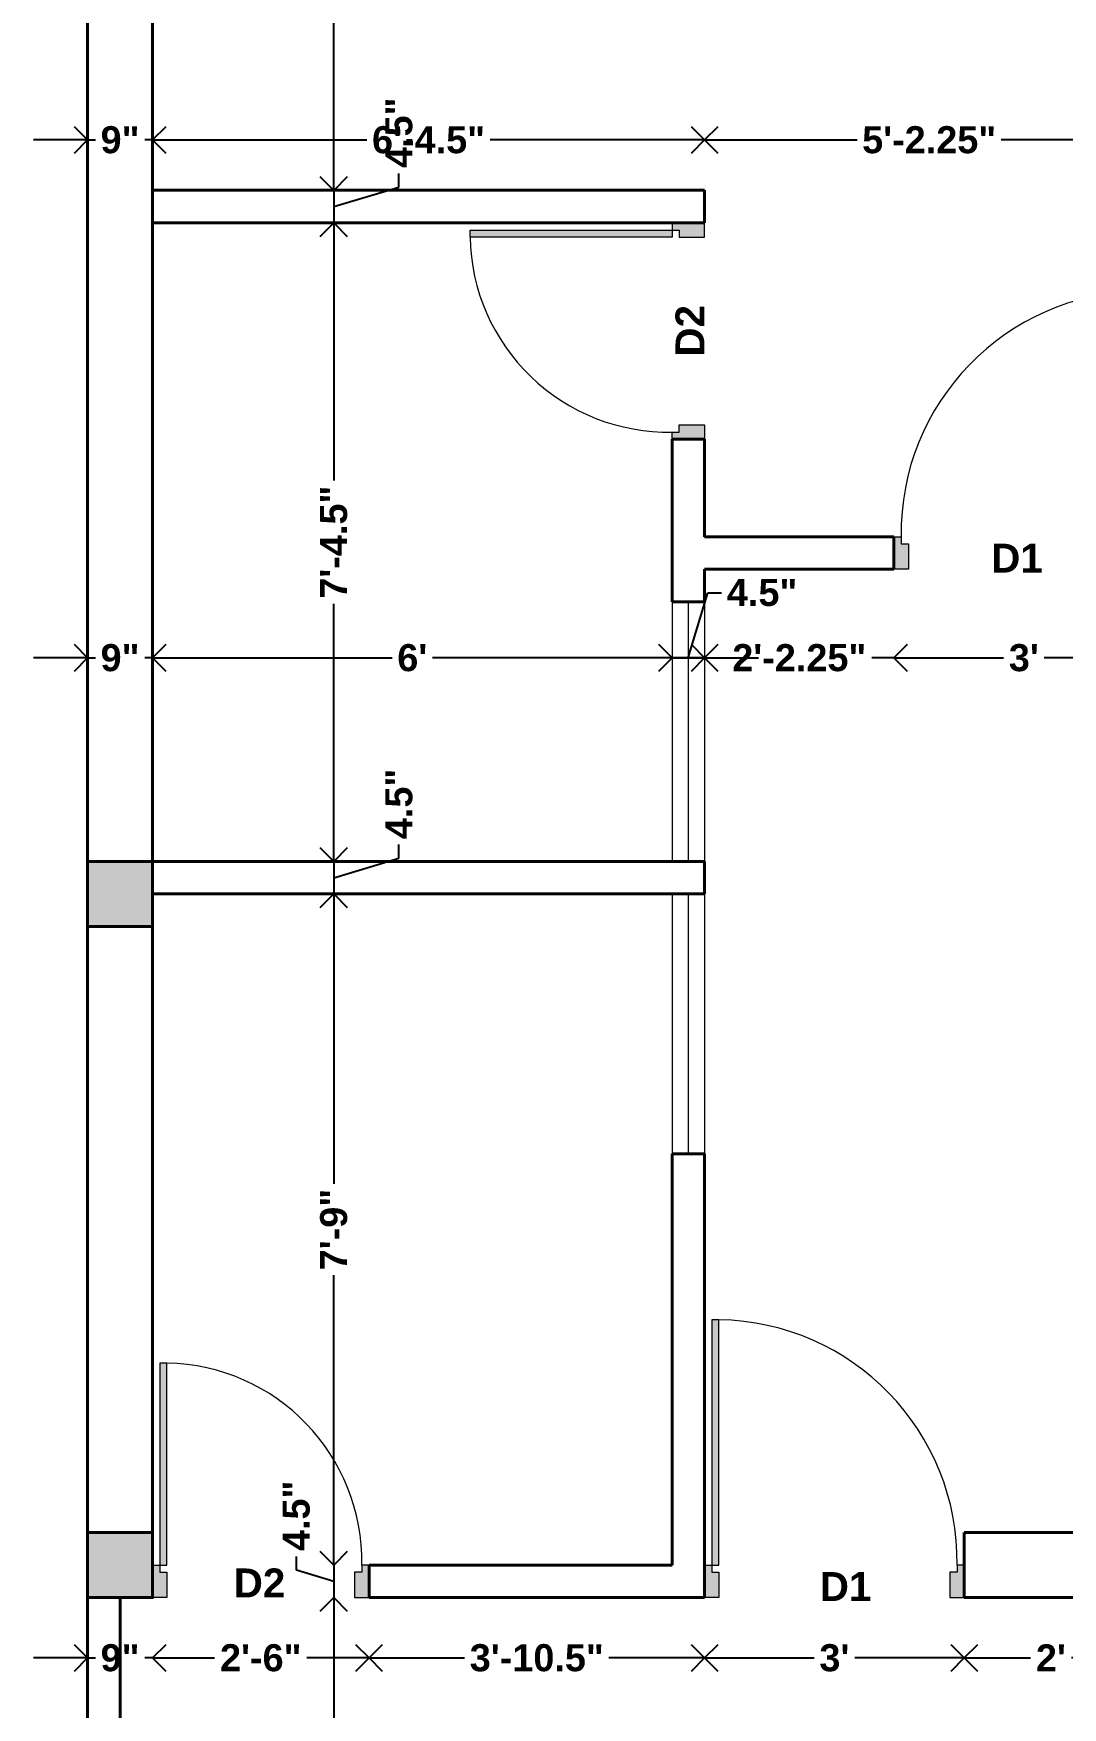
# Model space of a CAD drawing. Header units: inches. Extents: x 1457 to 6508, y 1058 to 4458.
# Drawn here: x 2292.9 to 2435.5, y 2806 to 3038 of the extents above; entities that cross this region are included whole.
import ezdxf

# ---------------------------------------------------------------- set-up
doc = ezdxf.new("R2010")
doc.units = ezdxf.units.IN
for name, color, linetype, lineweight in [('1.COLUMN', 1, 'Continuous', 40), ('DOOR', 3, 'Continuous', 18), ('WALL', 2, 'Continuous', 40), ('WALL DIMENSION', 6, 'Continuous', 13), ('WINDOW', 4, 'Continuous', 18)]:
    doc.layers.add(name, color=color, linetype=linetype, lineweight=lineweight)
doc.styles.get("Standard").update_dxf_attribs({"font": 'arialbd.ttf'})
doc.dimstyles.new('WALL DIMENSION', dxfattribs={"dimscale": 1.5, "dimtxt": 2.5, "dimasz": 2.5, "dimexe": 1.25, "dimexo": 0.625, "dimtad": 0, "dimlunit": 3, "dimtxsty": 'Standard', "dimblk": 'OPEN90', "dimcen": 2.5, "dimse1": 1, "dimse2": 1, "dimclrd": 1, "dimclrt": 3, "dimadec": 0, "dimazin": 0, "dimtfac": 1, "dimtmove": 0, "dimatfit": 3, "dimfxl": 0, "dimarcsym": 0})

# ---------------------------------------------------------------- blocks, each defined once
blk = doc.blocks.new('_Open90')
at = {"color": 0, "linetype": 'ByBlock', "lineweight": -2}
for p, q in [((0, 0), (-1, 0)), ((-0.5, 0.5), (0, 0)), ((0, 0), (-0.5, -0.5))]:
    blk.add_line(p, q, dxfattribs=at)
blk = doc.blocks.new('*D79')
at = {"layer": 'Defpoints', "color": 0}
for p in [(2309.39, 2951.48), (2300.39, 2946.73), (2309.39, 2946.73)]:
    blk.add_point(p, dxfattribs=at)
at = {"layer": 'WALL DIMENSION', "color": 1, "lineweight": -2}
for p, q in [((2296.64, 2951.48), (2292.89, 2951.48)), ((2300.39, 2951.48), (2301.47, 2951.48)), ((2309.39, 2951.48), (2308.31, 2951.48)), ((2313.14, 2951.48), (2316.89, 2951.48))]:
    blk.add_line(p, q, dxfattribs=at)
at = {"layer": 'WALL DIMENSION', "color": 1, "lineweight": -2, "xscale": 3.75, "yscale": 3.75, "zscale": 3.75}
blk.add_blockref('_Open90', (2300.39, 2951.48), dxfattribs=at)
at = {"layer": 'WALL DIMENSION', "color": 1, "lineweight": -2, "xscale": 3.75, "yscale": 3.75, "zscale": 3.75, "rotation": 180}
blk.add_blockref('_Open90', (2309.39, 2951.48), dxfattribs=at)
at = {"layer": 'WALL DIMENSION', "color": 3, "insert": (2304.89, 2951.48), "char_height": 3.75, "attachment_point": 5}
blk.add_mtext('9"', dxfattribs=at)
blk = doc.blocks.new('*D80')
at = {"layer": 'Defpoints', "color": 0}
for p in [(2381.39, 2951.48), (2381.39, 2951.48), (2309.39, 2946.73)]:
    blk.add_point(p, dxfattribs=at)
at = {"layer": 'WALL DIMENSION', "color": 1, "lineweight": -2}
for p, q in [((2313.14, 2951.48), (2342.6, 2951.48)), ((2377.64, 2951.48), (2348.18, 2951.48))]:
    blk.add_line(p, q, dxfattribs=at)
at = {"layer": 'WALL DIMENSION', "color": 1, "lineweight": -2, "xscale": 3.75, "yscale": 3.75, "zscale": 3.75, "rotation": 180}
blk.add_blockref('_Open90', (2309.39, 2951.48), dxfattribs=at)
at = {"layer": 'WALL DIMENSION', "color": 1, "lineweight": -2, "xscale": 3.75, "yscale": 3.75, "zscale": 3.75}
blk.add_blockref('_Open90', (2381.39, 2951.48), dxfattribs=at)
at = {"layer": 'WALL DIMENSION', "color": 3, "insert": (2345.39, 2951.48), "char_height": 3.75, "attachment_point": 5}
blk.add_mtext("6'", dxfattribs=at)
blk = doc.blocks.new('*D81')
at = {"layer": 'Defpoints', "color": 0}
for p in [(2381.39, 2951.48), (2385.89, 2951.48), (2385.89, 2951.48)]:
    blk.add_point(p, dxfattribs=at)
at = {"layer": 'WALL DIMENSION', "color": 1, "lineweight": -2}
for p, q in [((2383.64, 2951.48), (2386.35, 2960.51)), ((2386.35, 2960.51), (2388.22, 2960.51)), ((2377.64, 2951.48), (2373.89, 2951.48)), ((2381.39, 2951.48), (2385.89, 2951.48)), ((2381.39, 2951.48), (2385.89, 2951.48)), ((2389.64, 2951.48), (2393.39, 2951.48))]:
    blk.add_line(p, q, dxfattribs=at)
at = {"layer": 'WALL DIMENSION', "color": 1, "lineweight": -2, "xscale": 3.75, "yscale": 3.75, "zscale": 3.75}
blk.add_blockref('_Open90', (2381.39, 2951.48), dxfattribs=at)
at = {"layer": 'WALL DIMENSION', "color": 1, "lineweight": -2, "xscale": 3.75, "yscale": 3.75, "zscale": 3.75, "rotation": 180}
blk.add_blockref('_Open90', (2385.89, 2951.48), dxfattribs=at)
at = {"layer": 'WALL DIMENSION', "color": 3, "insert": (2393.87, 2960.51), "char_height": 3.75, "attachment_point": 5}
blk.add_mtext('4.5"', dxfattribs=at)
blk = doc.blocks.new('*D49')
at = {"layer": 'Defpoints', "color": 0}
for p in [(2412.14, 2963.76), (2385.89, 2951.48), (2412.14, 2951.48)]:
    blk.add_point(p, dxfattribs=at)
at = {"layer": 'WALL DIMENSION', "color": 1, "lineweight": -2}
for p, q in [((2382.14, 2951.48), (2378.39, 2951.48)), ((2385.89, 2951.48), (2388.98, 2951.48)), ((2412.14, 2951.48), (2409.05, 2951.48)), ((2415.89, 2951.48), (2419.64, 2951.48))]:
    blk.add_line(p, q, dxfattribs=at)
at = {"layer": 'WALL DIMENSION', "color": 1, "lineweight": -2, "xscale": 3.75, "yscale": 3.75, "zscale": 3.75}
blk.add_blockref('_Open90', (2385.89, 2951.48), dxfattribs=at)
at = {"layer": 'WALL DIMENSION', "color": 1, "lineweight": -2, "xscale": 3.75, "yscale": 3.75, "zscale": 3.75, "rotation": 180}
blk.add_blockref('_Open90', (2412.14, 2951.48), dxfattribs=at)
at = {"layer": 'WALL DIMENSION', "color": 3, "insert": (2399.02, 2951.48), "char_height": 3.75, "attachment_point": 5}
blk.add_mtext('2\'-2.25"', dxfattribs=at)
blk = doc.blocks.new('*D50')
at = {"layer": 'Defpoints', "color": 0}
for p in [(2412.14, 2963.76), (2448.14, 2963.76), (2448.14, 2951.48)]:
    blk.add_point(p, dxfattribs=at)
at = {"layer": 'WALL DIMENSION', "color": 1, "lineweight": -2}
for p, q in [((2415.89, 2951.48), (2427.34, 2951.48)), ((2444.39, 2951.48), (2432.95, 2951.48))]:
    blk.add_line(p, q, dxfattribs=at)
at = {"layer": 'WALL DIMENSION', "color": 1, "lineweight": -2, "xscale": 3.75, "yscale": 3.75, "zscale": 3.75, "rotation": 180}
blk.add_blockref('_Open90', (2412.14, 2951.48), dxfattribs=at)
at = {"layer": 'WALL DIMENSION', "color": 1, "lineweight": -2, "xscale": 3.75, "yscale": 3.75, "zscale": 3.75}
blk.add_blockref('_Open90', (2448.14, 2951.48), dxfattribs=at)
at = {"layer": 'WALL DIMENSION', "color": 3, "insert": (2430.14, 2951.48), "char_height": 3.75, "attachment_point": 5}
blk.add_mtext("3'", dxfattribs=at)
blk = doc.blocks.new('*D62')
at = {"layer": 'Defpoints', "color": 0}
for p in [(2309.39, 3023.25), (2300.39, 3020.39), (2309.39, 3020.39)]:
    blk.add_point(p, dxfattribs=at)
at = {"layer": 'WALL DIMENSION', "color": 1, "lineweight": -2}
for p, q in [((2296.64, 3023.25), (2292.89, 3023.25)), ((2300.39, 3023.25), (2301.47, 3023.25)), ((2309.39, 3023.25), (2308.31, 3023.25)), ((2313.14, 3023.25), (2316.89, 3023.25))]:
    blk.add_line(p, q, dxfattribs=at)
at = {"layer": 'WALL DIMENSION', "color": 1, "lineweight": -2, "xscale": 3.75, "yscale": 3.75, "zscale": 3.75}
blk.add_blockref('_Open90', (2300.39, 3023.25), dxfattribs=at)
at = {"layer": 'WALL DIMENSION', "color": 1, "lineweight": -2, "xscale": 3.75, "yscale": 3.75, "zscale": 3.75, "rotation": 180}
blk.add_blockref('_Open90', (2309.39, 3023.25), dxfattribs=at)
at = {"layer": 'WALL DIMENSION', "color": 3, "insert": (2304.89, 3023.25), "char_height": 3.75, "attachment_point": 5}
blk.add_mtext('9"', dxfattribs=at)
blk = doc.blocks.new('*D63')
at = {"layer": 'Defpoints', "color": 0}
for p in [(2385.89, 3023.25), (2309.39, 3020.39), (2385.89, 3016.26)]:
    blk.add_point(p, dxfattribs=at)
at = {"layer": 'WALL DIMENSION', "color": 1, "lineweight": -2}
for p, q in [((2313.14, 3023.25), (2339.11, 3023.25)), ((2382.14, 3023.25), (2356.17, 3023.25))]:
    blk.add_line(p, q, dxfattribs=at)
at = {"layer": 'WALL DIMENSION', "color": 1, "lineweight": -2, "xscale": 3.75, "yscale": 3.75, "zscale": 3.75, "rotation": 180}
blk.add_blockref('_Open90', (2309.39, 3023.25), dxfattribs=at)
at = {"layer": 'WALL DIMENSION', "color": 1, "lineweight": -2, "xscale": 3.75, "yscale": 3.75, "zscale": 3.75}
blk.add_blockref('_Open90', (2385.89, 3023.25), dxfattribs=at)
at = {"layer": 'WALL DIMENSION', "color": 3, "insert": (2347.64, 3023.25), "char_height": 3.75, "attachment_point": 5}
blk.add_mtext('6\'-4.5"', dxfattribs=at)
blk = doc.blocks.new('*D161')
at = {"layer": 'Defpoints', "color": 0}
for p in [(2448.14, 3023.25), (2385.89, 3016.26), (2448.14, 3014.68)]:
    blk.add_point(p, dxfattribs=at)
at = {"layer": 'WALL DIMENSION', "color": 1, "lineweight": -2}
for p, q in [((2389.64, 3023.25), (2407.03, 3023.25)), ((2444.39, 3023.25), (2427, 3023.25))]:
    blk.add_line(p, q, dxfattribs=at)
at = {"layer": 'WALL DIMENSION', "color": 1, "lineweight": -2, "xscale": 3.75, "yscale": 3.75, "zscale": 3.75, "rotation": 180}
blk.add_blockref('_Open90', (2385.89, 3023.25), dxfattribs=at)
at = {"layer": 'WALL DIMENSION', "color": 1, "lineweight": -2, "xscale": 3.75, "yscale": 3.75, "zscale": 3.75}
blk.add_blockref('_Open90', (2448.14, 3023.25), dxfattribs=at)
at = {"layer": 'WALL DIMENSION', "color": 3, "insert": (2417.02, 3023.25), "char_height": 3.75, "attachment_point": 5}
blk.add_mtext('5\'-2.25"', dxfattribs=at)
blk = doc.blocks.new('*D21')
at = {"layer": 'Defpoints', "color": 0}
for p in [(2300.39, 2821.26), (2309.39, 2821.26), (2309.39, 2812.9)]:
    blk.add_point(p, dxfattribs=at)
at = {"layer": 'WALL DIMENSION', "color": 1, "lineweight": -2}
for p, q in [((2296.64, 2812.9), (2292.89, 2812.9)), ((2300.39, 2812.9), (2301.47, 2812.9)), ((2309.39, 2812.9), (2308.31, 2812.9)), ((2313.14, 2812.9), (2316.89, 2812.9))]:
    blk.add_line(p, q, dxfattribs=at)
at = {"layer": 'WALL DIMENSION', "color": 1, "lineweight": -2, "xscale": 3.75, "yscale": 3.75, "zscale": 3.75}
blk.add_blockref('_Open90', (2300.39, 2812.9), dxfattribs=at)
at = {"layer": 'WALL DIMENSION', "color": 1, "lineweight": -2, "xscale": 3.75, "yscale": 3.75, "zscale": 3.75, "rotation": 180}
blk.add_blockref('_Open90', (2309.39, 2812.9), dxfattribs=at)
at = {"layer": 'WALL DIMENSION', "color": 3, "insert": (2304.89, 2812.9), "char_height": 3.75, "attachment_point": 5}
blk.add_mtext('9"', dxfattribs=at)
blk = doc.blocks.new('*D22')
at = {"layer": 'Defpoints', "color": 0}
for p in [(2309.39, 2821.26), (2339.39, 2821.26), (2339.39, 2812.9)]:
    blk.add_point(p, dxfattribs=at)
at = {"layer": 'WALL DIMENSION', "color": 1, "lineweight": -2}
for p, q in [((2313.14, 2812.9), (2318, 2812.9)), ((2335.64, 2812.9), (2330.78, 2812.9))]:
    blk.add_line(p, q, dxfattribs=at)
at = {"layer": 'WALL DIMENSION', "color": 1, "lineweight": -2, "xscale": 3.75, "yscale": 3.75, "zscale": 3.75, "rotation": 180}
blk.add_blockref('_Open90', (2309.39, 2812.9), dxfattribs=at)
at = {"layer": 'WALL DIMENSION', "color": 1, "lineweight": -2, "xscale": 3.75, "yscale": 3.75, "zscale": 3.75}
blk.add_blockref('_Open90', (2339.39, 2812.9), dxfattribs=at)
at = {"layer": 'WALL DIMENSION', "color": 3, "insert": (2324.39, 2812.9), "char_height": 3.75, "attachment_point": 5}
blk.add_mtext('2\'-6"', dxfattribs=at)
blk = doc.blocks.new('*D23')
at = {"layer": 'Defpoints', "color": 0}
for p in [(2339.39, 2821.26), (2385.89, 2821.26), (2385.89, 2812.9)]:
    blk.add_point(p, dxfattribs=at)
at = {"layer": 'WALL DIMENSION', "color": 1, "lineweight": -2}
for p, q in [((2343.14, 2812.9), (2352.64, 2812.9)), ((2382.14, 2812.9), (2372.64, 2812.9))]:
    blk.add_line(p, q, dxfattribs=at)
at = {"layer": 'WALL DIMENSION', "color": 1, "lineweight": -2, "xscale": 3.75, "yscale": 3.75, "zscale": 3.75, "rotation": 180}
blk.add_blockref('_Open90', (2339.39, 2812.9), dxfattribs=at)
at = {"layer": 'WALL DIMENSION', "color": 1, "lineweight": -2, "xscale": 3.75, "yscale": 3.75, "zscale": 3.75}
blk.add_blockref('_Open90', (2385.89, 2812.9), dxfattribs=at)
at = {"layer": 'WALL DIMENSION', "color": 3, "insert": (2362.64, 2812.9), "char_height": 3.75, "attachment_point": 5}
blk.add_mtext('3\'-10.5"', dxfattribs=at)
blk = doc.blocks.new('*D24')
at = {"layer": 'Defpoints', "color": 0}
for p in [(2385.89, 2821.26), (2421.89, 2821.26), (2421.89, 2812.9)]:
    blk.add_point(p, dxfattribs=at)
at = {"layer": 'WALL DIMENSION', "color": 1, "lineweight": -2}
for p, q in [((2389.64, 2812.9), (2401.09, 2812.9)), ((2418.14, 2812.9), (2406.7, 2812.9))]:
    blk.add_line(p, q, dxfattribs=at)
at = {"layer": 'WALL DIMENSION', "color": 1, "lineweight": -2, "xscale": 3.75, "yscale": 3.75, "zscale": 3.75, "rotation": 180}
blk.add_blockref('_Open90', (2385.89, 2812.9), dxfattribs=at)
at = {"layer": 'WALL DIMENSION', "color": 1, "lineweight": -2, "xscale": 3.75, "yscale": 3.75, "zscale": 3.75}
blk.add_blockref('_Open90', (2421.89, 2812.9), dxfattribs=at)
at = {"layer": 'WALL DIMENSION', "color": 3, "insert": (2403.89, 2812.9), "char_height": 3.75, "attachment_point": 5}
blk.add_mtext("3'", dxfattribs=at)
blk = doc.blocks.new('*D25')
at = {"layer": 'Defpoints', "color": 0}
for p in [(2421.89, 2821.26), (2445.89, 2821.26), (2445.89, 2812.9)]:
    blk.add_point(p, dxfattribs=at)
at = {"layer": 'WALL DIMENSION', "color": 1, "lineweight": -2}
for p, q in [((2425.64, 2812.9), (2431.05, 2812.9)), ((2442.14, 2812.9), (2436.73, 2812.9))]:
    blk.add_line(p, q, dxfattribs=at)
at = {"layer": 'WALL DIMENSION', "color": 1, "lineweight": -2, "xscale": 3.75, "yscale": 3.75, "zscale": 3.75, "rotation": 180}
blk.add_blockref('_Open90', (2421.89, 2812.9), dxfattribs=at)
at = {"layer": 'WALL DIMENSION', "color": 1, "lineweight": -2, "xscale": 3.75, "yscale": 3.75, "zscale": 3.75}
blk.add_blockref('_Open90', (2445.89, 2812.9), dxfattribs=at)
at = {"layer": 'WALL DIMENSION', "color": 3, "insert": (2433.89, 2812.9), "char_height": 3.75, "attachment_point": 5}
blk.add_mtext("2'", dxfattribs=at)
blk = doc.blocks.new('*D157')
at = {"layer": 'Defpoints', "color": 0}
for p in [(2335.46, 3148.26), (2334.51, 3016.26), (2334.51, 3016.26)]:
    blk.add_point(p, dxfattribs=at)
at = {"layer": 'WALL DIMENSION', "color": 1, "lineweight": -2}
for p, q in [((2334.51, 3144.51), (2334.51, 3086.42)), ((2334.51, 3020.01), (2334.51, 3078.11))]:
    blk.add_line(p, q, dxfattribs=at)
at = {"layer": 'WALL DIMENSION', "color": 1, "lineweight": -2, "xscale": 3.75, "yscale": 3.75, "zscale": 3.75}
for p, rotation in [((2334.51, 3148.26), 90), ((2334.51, 3016.26), 270)]:
    blk.add_blockref('_Open90', p, dxfattribs=dict(at, rotation=rotation))
at = {"layer": 'WALL DIMENSION', "color": 3, "insert": (2334.51, 3082.26), "char_height": 3.75, "attachment_point": 5, "rotation": 90}
blk.add_mtext("11'", dxfattribs=at)
blk = doc.blocks.new('*D158')
at = {"layer": 'Defpoints', "color": 0}
for p in [(2334.51, 3016.26), (2334.51, 3011.76), (2334.51, 3011.76)]:
    blk.add_point(p, dxfattribs=at)
at = {"layer": 'WALL DIMENSION', "color": 1, "lineweight": -2}
for p, q in [((2334.51, 3020.01), (2334.51, 3023.76)), ((2343.54, 3016.72), (2343.54, 3018.6)), ((2334.51, 3014.01), (2343.54, 3016.72)), ((2334.51, 3016.26), (2334.51, 3011.76)), ((2334.51, 3016.26), (2334.51, 3011.76)), ((2334.51, 3008.01), (2334.51, 3004.26))]:
    blk.add_line(p, q, dxfattribs=at)
at = {"layer": 'WALL DIMENSION', "color": 1, "lineweight": -2, "xscale": 3.75, "yscale": 3.75, "zscale": 3.75}
for p, rotation in [((2334.51, 3016.26), 270), ((2334.51, 3011.76), 90)]:
    blk.add_blockref('_Open90', p, dxfattribs=dict(at, rotation=rotation))
at = {"layer": 'WALL DIMENSION', "color": 3, "insert": (2343.54, 3024.24), "char_height": 3.75, "attachment_point": 5, "rotation": 90}
blk.add_mtext('4.5"', dxfattribs=at)
blk = doc.blocks.new('*D159')
at = {"layer": 'Defpoints', "color": 0}
for p in [(2334.51, 3011.76), (2334.51, 2923.26), (2334.51, 2923.26)]:
    blk.add_point(p, dxfattribs=at)
at = {"layer": 'WALL DIMENSION', "color": 1, "lineweight": -2}
for p, q in [((2334.51, 3008.01), (2334.51, 2976.04)), ((2334.51, 2927.01), (2334.51, 2958.98))]:
    blk.add_line(p, q, dxfattribs=at)
at = {"layer": 'WALL DIMENSION', "color": 1, "lineweight": -2, "xscale": 3.75, "yscale": 3.75, "zscale": 3.75}
for p, rotation in [((2334.51, 3011.76), 90), ((2334.51, 2923.26), 270)]:
    blk.add_blockref('_Open90', p, dxfattribs=dict(at, rotation=rotation))
at = {"layer": 'WALL DIMENSION', "color": 3, "insert": (2334.51, 2967.51), "char_height": 3.75, "attachment_point": 5, "rotation": 90}
blk.add_mtext('7\'-4.5"', dxfattribs=at)
blk = doc.blocks.new('*D160')
at = {"layer": 'Defpoints', "color": 0}
for p in [(2334.51, 2923.26), (2334.51, 2918.76), (2334.51, 2918.76)]:
    blk.add_point(p, dxfattribs=at)
at = {"layer": 'WALL DIMENSION', "color": 1, "lineweight": -2}
for p, q in [((2334.51, 2927.01), (2334.51, 2930.76)), ((2343.54, 2923.72), (2343.54, 2925.6)), ((2334.51, 2921.01), (2343.54, 2923.72)), ((2334.51, 2923.26), (2334.51, 2918.76)), ((2334.51, 2923.26), (2334.51, 2918.76)), ((2334.51, 2915.01), (2334.51, 2911.26))]:
    blk.add_line(p, q, dxfattribs=at)
at = {"layer": 'WALL DIMENSION', "color": 1, "lineweight": -2, "xscale": 3.75, "yscale": 3.75, "zscale": 3.75}
for p, rotation in [((2334.51, 2923.26), 270), ((2334.51, 2918.76), 90)]:
    blk.add_blockref('_Open90', p, dxfattribs=dict(at, rotation=rotation))
at = {"layer": 'WALL DIMENSION', "color": 3, "insert": (2343.54, 2931.24), "char_height": 3.75, "attachment_point": 5, "rotation": 90}
blk.add_mtext('4.5"', dxfattribs=at)
blk = doc.blocks.new('*D147')
at = {"layer": 'Defpoints', "color": 0}
for p in [(2334.51, 2918.76), (2334.51, 2825.76), (2344.84, 2825.76)]:
    blk.add_point(p, dxfattribs=at)
at = {"layer": 'WALL DIMENSION', "color": 1, "lineweight": -2}
for p, q in [((2334.51, 2915.01), (2334.51, 2878.61)), ((2334.51, 2829.51), (2334.51, 2865.92))]:
    blk.add_line(p, q, dxfattribs=at)
at = {"layer": 'WALL DIMENSION', "color": 1, "lineweight": -2, "xscale": 3.75, "yscale": 3.75, "zscale": 3.75}
for p, rotation in [((2334.51, 2918.76), 90), ((2334.51, 2825.76), 270)]:
    blk.add_blockref('_Open90', p, dxfattribs=dict(at, rotation=rotation))
at = {"layer": 'WALL DIMENSION', "color": 3, "insert": (2334.51, 2872.26), "char_height": 3.75, "attachment_point": 5, "rotation": 90}
blk.add_mtext('7\'-9"', dxfattribs=at)
blk = doc.blocks.new('*D148')
at = {"layer": 'Defpoints', "color": 0}
for p in [(2344.84, 2825.76), (2334.51, 2821.26), (2344.84, 2821.26)]:
    blk.add_point(p, dxfattribs=at)
at = {"layer": 'WALL DIMENSION', "color": 1, "lineweight": -2}
for p, q in [((2334.51, 2829.51), (2334.51, 2833.26)), ((2329.32, 2825.07), (2329.32, 2826.95)), ((2334.51, 2825.76), (2334.51, 2821.26)), ((2334.51, 2825.76), (2334.51, 2821.26)), ((2334.51, 2823.51), (2329.32, 2825.07)), ((2334.51, 2817.51), (2334.51, 2813.76))]:
    blk.add_line(p, q, dxfattribs=at)
at = {"layer": 'WALL DIMENSION', "color": 1, "lineweight": -2, "xscale": 3.75, "yscale": 3.75, "zscale": 3.75}
for p, rotation in [((2334.51, 2825.76), 270), ((2334.51, 2821.26), 90)]:
    blk.add_blockref('_Open90', p, dxfattribs=dict(at, rotation=rotation))
at = {"layer": 'WALL DIMENSION', "color": 3, "insert": (2329.32, 2832.59), "char_height": 3.75, "attachment_point": 5, "rotation": 90}
blk.add_mtext('4.5"', dxfattribs=at)
blk = doc.blocks.new('*D149')
at = {"layer": 'Defpoints', "color": 0}
for p in [(2344.84, 2821.26), (2334.51, 2636.76), (2341.61, 2636.76)]:
    blk.add_point(p, dxfattribs=at)
at = {"layer": 'WALL DIMENSION', "color": 1, "lineweight": -2}
for p, q in [((2334.51, 2817.51), (2334.51, 2738.9)), ((2334.51, 2640.51), (2334.51, 2719.12))]:
    blk.add_line(p, q, dxfattribs=at)
at = {"layer": 'WALL DIMENSION', "color": 1, "lineweight": -2, "xscale": 3.75, "yscale": 3.75, "zscale": 3.75}
for p, rotation in [((2334.51, 2821.26), 90), ((2334.51, 2636.76), 270)]:
    blk.add_blockref('_Open90', p, dxfattribs=dict(at, rotation=rotation))
at = {"layer": 'WALL DIMENSION', "color": 3, "insert": (2334.51, 2729.01), "char_height": 3.75, "attachment_point": 5, "rotation": 90}
blk.add_mtext('15\'-4.5"', dxfattribs=at)

msp = doc.modelspace()

# ---------------------------------------------------------------- hatches: boundary and pattern name
at = {"layer": '1.COLUMN'}
h = msp.add_hatch(color=256, dxfattribs=at)
h.dxf.hatch_style = 1
h.paths.add_polyline_path([(2309.3913, 2923.2629), (2300.3913, 2923.2629), (2300.3913, 2914.2629), (2309.3913, 2914.2629)])
h = msp.add_hatch(color=256, dxfattribs=at)
h.dxf.hatch_style = 1
h.paths.add_polyline_path([(2309.3913, 2830.2629), (2300.3913, 2830.2629), (2300.3913, 2821.2629), (2309.3913, 2821.2629)])
at = {"layer": 'DOOR'}
h = msp.add_hatch(color=256, dxfattribs=at)
h.dxf.hatch_style = 1
h.paths.add_polyline_path([(2353.3913, 3009.7629), (2353.3913, 3010.7629), (2381.3913, 3010.7629), (2381.3913, 3009.7629)])
h.paths.add_polyline_path([(2382.3913, 3009.7629), (2382.3913, 3010.7629), (2381.3913, 3010.7629), (2381.3913, 3011.7629), (2385.8913, 3011.7629), (2385.8913, 3009.7629)])
h.paths.add_polyline_path([(2381.3913, 2981.7629), (2381.3913, 2982.7629), (2382.3913, 2982.7629), (2382.3913, 2983.7629), (2385.8913, 2983.7629), (2385.8913, 2981.7629)])
h = msp.add_hatch(color=256, dxfattribs=at)
h.dxf.hatch_style = 1
h.paths.add_polyline_path([(2446.1413, 3002.2629), (2447.1413, 3002.2629), (2447.1413, 2968.2629), (2446.1413, 2968.2629)])
h.paths.add_polyline_path([(2446.1413, 2967.2629), (2447.1413, 2967.2629), (2447.1413, 2968.2629), (2448.1413, 2968.2629), (2448.1413, 2963.7629), (2446.1413, 2963.7629)])
h.paths.add_polyline_path([(2412.1413, 2968.2629), (2413.1413, 2968.2629), (2413.1413, 2967.2629), (2414.1413, 2967.2629), (2414.1413, 2963.7629), (2412.1413, 2963.7629)])
h = msp.add_hatch(color=256, dxfattribs=at)
h.dxf.hatch_style = 1
h.paths.add_polyline_path([(2387.8913, 2859.7629), (2386.8913, 2859.7629), (2386.8913, 2825.7629), (2387.8913, 2825.7629)])
h.paths.add_polyline_path([(2387.8913, 2824.7629), (2386.8913, 2824.7629), (2386.8913, 2825.7629), (2385.8913, 2825.7629), (2385.8913, 2821.2629), (2387.8913, 2821.2629)])
h.paths.add_polyline_path([(2421.8913, 2825.7629), (2420.8913, 2825.7629), (2420.8913, 2824.7629), (2419.8913, 2824.7629), (2419.8913, 2821.2629), (2421.8913, 2821.2629)])
h = msp.add_hatch(color=256, dxfattribs=at)
h.dxf.hatch_style = 1
h.paths.add_polyline_path([(2311.3913, 2853.7629), (2310.3913, 2853.7629), (2310.3913, 2825.7629), (2311.3913, 2825.7629)])
h.paths.add_polyline_path([(2311.3913, 2824.7629), (2310.3913, 2824.7629), (2310.3913, 2825.7629), (2309.3913, 2825.7629), (2309.3913, 2821.2629), (2311.3913, 2821.2629)])
h.paths.add_polyline_path([(2339.3913, 2825.7629), (2338.3913, 2825.7629), (2338.3913, 2824.7629), (2337.3913, 2824.7629), (2337.3913, 2821.2629), (2339.3913, 2821.2629)])

# ---------------------------------------------------------------- linework, layer by layer
at = {"layer": '1.COLUMN'}
for points in [[(2300.3913, 2914.2629), (2309.3913, 2914.2629), (2309.3913, 2923.2629), (2300.3913, 2923.2629)], [(2300.3913, 2821.2629), (2309.3913, 2821.2629), (2309.3913, 2830.2629), (2300.3913, 2830.2629)]]:
    msp.add_lwpolyline(points, close=True, dxfattribs=at)
at = {"layer": 'DOOR'}
for p, q in [((2385.8913, 3011.7629), (2381.3913, 3011.7629)), ((2381.3913, 3011.7629), (2381.3913, 3010.7629)), ((2385.8913, 3009.7629), (2385.8913, 3011.7629)), ((2381.3913, 3010.7629), (2382.3913, 3010.7629)), ((2382.3913, 3010.7629), (2382.3913, 3009.7629)), ((2382.3913, 3009.7629), (2385.8913, 3009.7629)), ((2382.3913, 2982.7629), (2382.3913, 2983.7629)), ((2382.3913, 2983.7629), (2385.8913, 2983.7629)), ((2385.8913, 2983.7629), (2385.8913, 2981.7629)), ((2381.3913, 2981.7629), (2381.3913, 2982.7629)), ((2381.3913, 2982.7629), (2382.3913, 2982.7629)), ((2385.8913, 2981.7629), (2381.3913, 2981.7629)), ((2412.1413, 2963.7629), (2412.1413, 2968.2629)), ((2412.1413, 2968.2629), (2413.1413, 2968.2629)), ((2413.1413, 2968.2629), (2413.1413, 2967.2629)), ((2413.1413, 2967.2629), (2414.1413, 2967.2629)), ((2414.1413, 2967.2629), (2414.1413, 2963.7629)), ((2414.1413, 2963.7629), (2412.1413, 2963.7629)), ((2309.3913, 2821.2629), (2309.3913, 2825.7629)), ((2309.3913, 2825.7629), (2310.3913, 2825.7629)), ((2310.3913, 2825.7629), (2310.3913, 2824.7629)), ((2339.3913, 2825.7629), (2338.3913, 2825.7629)), ((2338.3913, 2825.7629), (2338.3913, 2824.7629)), ((2339.3913, 2821.2629), (2339.3913, 2825.7629)), ((2385.8913, 2821.2629), (2385.8913, 2825.7629)), ((2385.8913, 2825.7629), (2386.8913, 2825.7629)), ((2386.8913, 2825.7629), (2386.8913, 2824.7629)), ((2421.8913, 2825.7629), (2420.8913, 2825.7629)), ((2420.8913, 2825.7629), (2420.8913, 2824.7629)), ((2421.8913, 2821.2629), (2421.8913, 2825.7629)), ((2310.3913, 2824.7629), (2311.3913, 2824.7629)), ((2311.3913, 2824.7629), (2311.3913, 2821.2629)), ((2338.3913, 2824.7629), (2337.3913, 2824.7629)), ((2337.3913, 2824.7629), (2337.3913, 2821.2629)), ((2386.8913, 2824.7629), (2387.8913, 2824.7629)), ((2387.8913, 2824.7629), (2387.8913, 2821.2629)), ((2420.8913, 2824.7629), (2419.8913, 2824.7629)), ((2419.8913, 2824.7629), (2419.8913, 2821.2629)), ((2311.3913, 2821.2629), (2309.3913, 2821.2629)), ((2337.3913, 2821.2629), (2339.3913, 2821.2629)), ((2387.8913, 2821.2629), (2385.8913, 2821.2629)), ((2419.8913, 2821.2629), (2421.8913, 2821.2629))]:
    msp.add_line(p, q, dxfattribs=at)
for points in [[(2381.3913, 3010.7629), (2381.3913, 3009.7629), (2353.3913, 3009.7629), (2353.3913, 3010.7629)], [(2386.8913, 2825.7629), (2387.8913, 2825.7629), (2387.8913, 2859.7629), (2386.8913, 2859.7629)], [(2310.3913, 2825.7629), (2311.3913, 2825.7629), (2311.3913, 2853.7629), (2310.3913, 2853.7629)]]:
    msp.add_lwpolyline(points, close=True, dxfattribs=at)
for centre, radius, start, end in [((2380.8913, 3010.2629), 27.5045, 181.041627, 271.041627), ((2446.6413, 2968.7629), 33.5037, 90.855097, 180.855097), ((2387.3913, 2826.2629), 33.5037, 359.144903, 89.144903), ((2310.8913, 2826.2629), 27.5045, 358.958373, 88.958373)]:
    msp.add_arc(centre, radius, start, end, dxfattribs=at)
at = {"layer": 'WALL'}
for p, q in [((2300.3913, 3157.2629), (2300.3913, 2821.2629)), ((2309.3913, 3148.2629), (2309.3913, 2923.2629)), ((2385.8913, 3016.2629), (2309.3913, 3016.2629)), ((2385.8913, 3011.7629), (2385.8913, 3016.2629)), ((2381.3913, 3011.7629), (2309.3913, 3011.7629)), ((2381.3913, 3011.7629), (2385.8913, 3011.7629)), ((2381.3913, 2959.2629), (2381.3913, 2981.7629)), ((2381.3913, 2981.7629), (2385.8913, 2981.7629)), ((2385.8913, 2968.2629), (2385.8913, 2981.7629)), ((2412.1413, 2968.2629), (2385.8913, 2968.2629)), ((2412.1413, 2968.2629), (2412.1413, 2963.7629)), ((2385.8913, 2959.2629), (2385.8913, 2963.7629)), ((2412.1413, 2963.7629), (2385.8913, 2963.7629)), ((2381.3913, 2959.2629), (2385.8913, 2959.2629)), ((2381.3913, 2923.2629), (2309.3913, 2923.2629)), ((2381.3913, 2923.2629), (2385.8913, 2923.2629)), ((2385.8913, 2918.7629), (2385.8913, 2923.2629)), ((2381.3913, 2918.7629), (2309.3913, 2918.7629)), ((2309.3913, 2918.7629), (2309.3913, 2825.7629)), ((2381.3913, 2918.7629), (2385.8913, 2918.7629)), ((2381.3913, 2882.7629), (2381.3913, 2825.7629)), ((2381.3913, 2882.7629), (2385.8913, 2882.7629)), ((2385.8913, 2882.7629), (2385.8913, 2821.2629)), ((2591.3913, 2830.2629), (2421.8913, 2830.2629)), ((2421.8913, 2830.2629), (2421.8913, 2821.2629)), ((2309.3913, 2825.7629), (2309.3913, 2821.2629)), ((2381.3913, 2825.7629), (2339.3913, 2825.7629)), ((2339.3913, 2825.7629), (2339.3913, 2821.2629)), ((2300.3913, 2821.2629), (2300.3913, 2632.2629)), ((2304.8913, 2821.2629), (2304.8913, 2632.2629)), ((2385.8913, 2821.2629), (2339.3913, 2821.2629)), ((2591.3913, 2821.2629), (2421.8913, 2821.2629))]:
    msp.add_line(p, q, dxfattribs=at)
at = {"layer": 'WINDOW'}
for p, q in [((2381.3913, 2959.2629), (2381.3913, 2923.2629)), ((2383.6413, 2959.2629), (2383.6413, 2923.2629)), ((2385.8913, 2959.2629), (2385.8913, 2923.2629)), ((2381.3913, 2918.7629), (2381.3913, 2882.7629)), ((2383.6413, 2918.7629), (2383.6413, 2882.7629)), ((2385.8913, 2918.7629), (2385.8913, 2882.7629))]:
    msp.add_line(p, q, dxfattribs=at)

# ---------------------------------------------------------------- texts
at = {"layer": 'DOOR'}
msp.add_text('D2', height=4, rotation=90, dxfattribs=at).set_placement((2385.8615, 2993.2264))
for s, p in [('D1', (2425.6205, 2963.2962)), ('D2', (2320.6481, 2821.2927)), ('D1', (2401.8637, 2820.7962))]:
    msp.add_text(s, height=4, dxfattribs=at).set_placement(p)

# ---------------------------------------------------------------- dimensions: what is measured, and where the dimension line sits
at = {"layer": 'WALL DIMENSION'}
for base, p1, p2, picture, middle in [((2334.5131, 3016.2629), (2335.4601, 3148.2629), (2334.5131, 3016.2629), '*D157', (2334.5131, 3082.2629)), ((2334.5131, 3011.7629), (2334.5131, 3016.2629), (2334.5131, 3011.7629), '*D158', (2343.5383, 3019.5329)), ((2334.5131, 2923.2629), (2334.5131, 3011.7629), (2334.5131, 2923.2629), '*D159', (2334.5131, 2967.5129)), ((2334.5131, 2918.7629), (2334.5131, 2923.2629), (2334.5131, 2918.7629), '*D160', (2343.5383, 2926.5329)), ((2334.5131, 2825.7629), (2334.5131, 2918.7629), (2344.8432, 2825.7629), '*D147', (2334.5131, 2872.2629)), ((2334.5131, 2821.2629), (2344.8432, 2825.7629), (2344.8432, 2821.2629), '*D148', (2329.3172, 2827.8841)), ((2334.5131, 2636.7629), (2344.8432, 2821.2629), (2341.6139, 2636.7629), '*D149', (2334.5131, 2729.0129))]:
    dim = msp.add_linear_dim(base=base, p1=p1, p2=p2, angle=90, dimstyle='WALL DIMENSION', override={"dimtmove": 1}, dxfattribs=at)
    dim.commit()
    dim.dimension.update_dxf_attribs({"geometry": picture, "text_midpoint": middle})
for base, p1, p2, picture, middle in [((2309.3913, 3023.2458), (2300.3913, 3020.3932), (2309.3913, 3020.3932), '*D62', (2304.8913, 3023.2458)), ((2309.3913, 2951.4818), (2300.3913, 2946.7309), (2309.3913, 2946.7309), '*D79', (2304.8913, 2951.4818)), ((2309.3913, 2812.9001), (2300.3913, 2821.2629), (2309.3913, 2821.2629), '*D21', (2304.8913, 2812.9001))]:
    dim = msp.add_linear_dim(base=base, p1=p1, p2=p2, dimstyle='WALL DIMENSION', dxfattribs=at)
    dim.commit()
    dim.dimension.update_dxf_attribs({"geometry": picture, "text_midpoint": middle})
for base, p1, p2, picture, middle in [((2385.8913, 3023.2458), (2309.3913, 3020.3932), (2385.8913, 3016.2629), '*D63', (2347.6413, 3023.2458)), ((2448.1413, 3023.2458), (2385.8913, 3016.2629), (2448.1413, 3014.6824), '*D161', (2417.0163, 3023.2458)), ((2385.8913, 2951.4818), (2381.3913, 2951.4818), (2385.8913, 2951.4818), '*D81', (2389.1614, 2960.507)), ((2412.1413, 2951.4818), (2385.8913, 2951.4818), (2412.1413, 2963.7629), '*D49', (2399.0163, 2951.4818)), ((2448.1413, 2951.4818), (2412.1413, 2963.7629), (2448.1413, 2963.7629), '*D50', (2430.1413, 2951.4818)), ((2381.3913, 2951.4818), (2309.3913, 2946.7309), (2381.3913, 2951.4818), '*D80', (2345.3913, 2951.4818)), ((2339.3913, 2812.9001), (2309.3913, 2821.2629), (2339.3913, 2821.2629), '*D22', (2324.3913, 2812.9001)), ((2385.8913, 2812.9001), (2339.3913, 2821.2629), (2385.8913, 2821.2629), '*D23', (2362.6413, 2812.9001)), ((2421.8913, 2812.9001), (2385.8913, 2821.2629), (2421.8913, 2821.2629), '*D24', (2403.8913, 2812.9001)), ((2445.8913, 2812.9001), (2421.8913, 2821.2629), (2445.8913, 2821.2629), '*D25', (2433.8913, 2812.9001))]:
    dim = msp.add_linear_dim(base=base, p1=p1, p2=p2, dimstyle='WALL DIMENSION', override={"dimtmove": 1}, dxfattribs=at)
    dim.commit()
    dim.dimension.update_dxf_attribs({"geometry": picture, "text_midpoint": middle})

doc.saveas('drawing.dxf')
